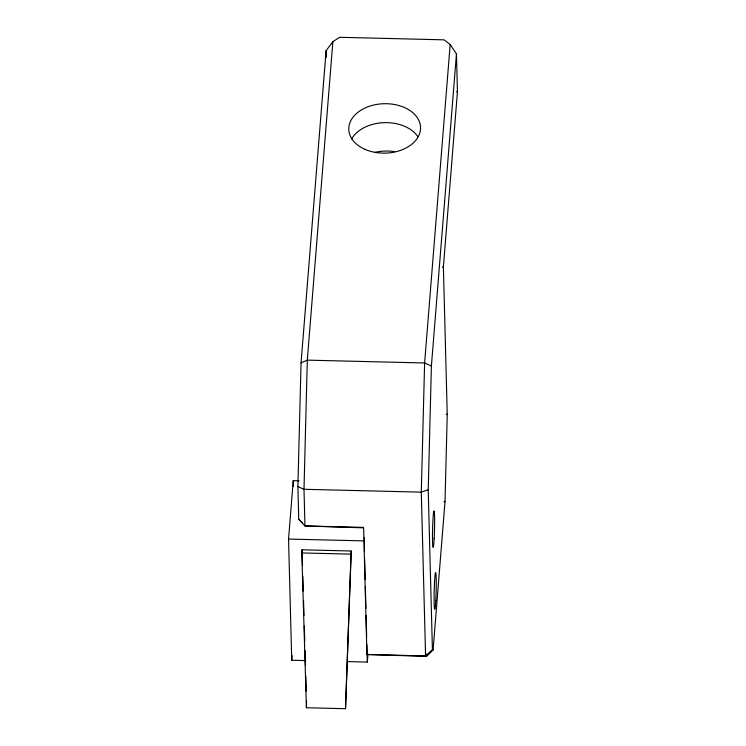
<?xml version="1.0" encoding="UTF-8"?>
<svg xmlns="http://www.w3.org/2000/svg" width="746" height="746" viewBox="0 0 746 746"><rect width="100%" height="100%" fill="white"/><g stroke="black" fill="none" stroke-linecap="round" stroke-linejoin="round"><path stroke-width="1.12" d="M351.189 550.996L345.519 708.7L306.42 707.749L301.804 552.945L302.055 549.802L351.189 550.996L345.519 708.7M297.887 486.606L301.058 362.845L326.114 50.7L332.875 41.636L339.747 37.3L444.019 39.836L450.174 44.49L456.459 53.871L457.447 91.749L443.385 266.975L447.246 414.571L445.017 501.433L433.1 649.962L426.553 656.396L366.929 654.494L363.6 527.394L304.955 525.967L298.745 519.356L297.887 486.606L303.995 489.292L421.294 492.146L428.223 489.777L431.402 366.016L456.459 53.871M305.683 660.583L291.723 660.247L288.553 539.06L293.243 480.657L299.053 480.797M332.875 41.636L307.305 360.131L303.995 489.292L304.955 525.967L363.414 527.842M291.723 660.247L292.096 655.659M364.421 551.387L364.421 537.465M347.552 661.599L367.321 662.084L367.965 654.065M450.174 44.49L424.614 362.985L421.294 492.146L425.584 655.92L426.553 656.396L426.74 654.093M306.42 707.749L306.522 700.457M428.223 489.777L432.41 649.626L425.584 655.92L366.929 654.494M301.058 362.845L307.305 360.131L424.614 362.985L431.402 366.016M443.935 501.899L445.017 501.433M456.431 91.758L457.447 91.749M442.331 266.984L443.385 266.975M288.553 539.06L364.151 540.906M301.804 552.945L350.937 554.138M446.183 414.105L447.246 414.571M298.745 519.356L302.494 522.881M432.41 649.626L433.1 649.962M305.067 525.557L305.916 526.443M302.055 549.802L302.494 565.571M302.811 576.033L303.258 591.149M303.538 600.455L303.995 615.571M304.303 626.034L304.75 641.15M305.03 650.456L305.487 665.572M305.795 676.035L306.242 691.15M364.608 558.381L365.158 579.353M365.335 586.347L365.922 608.484M366.1 615.478L366.65 636.45M366.864 644.609L367.321 662.084M326.114 50.7L326.291 57.386M293.243 480.657L293.392 486.485M351.655 138.952A35.901 24.711 -1.5 0 1 384.181 122.652A35.901 24.711 -1.5 0 1 417.919 136.779M374.557 152.464A35.901 24.711 -1.5 0 1 394.382 151.624M365.027 149.377A35.901 24.711 -1.5 0 0 420.511 129.291A35.901 24.711 -1.5 0 0 368.468 106.585A35.901 24.711 -1.5 0 0 365.027 149.377M434.153 538.715A18.277 0.97 -88.6 0 0 434.023 510.898A18.277 0.97 -88.6 0 0 432.493 537.885A18.277 0.97 -88.6 0 0 434.153 538.715M435.776 600.446A18.277 0.97 -88.6 0 0 435.645 572.639A18.277 0.97 -88.6 0 0 434.107 599.625A18.277 0.97 -88.6 0 0 435.776 600.446"/></g></svg>
